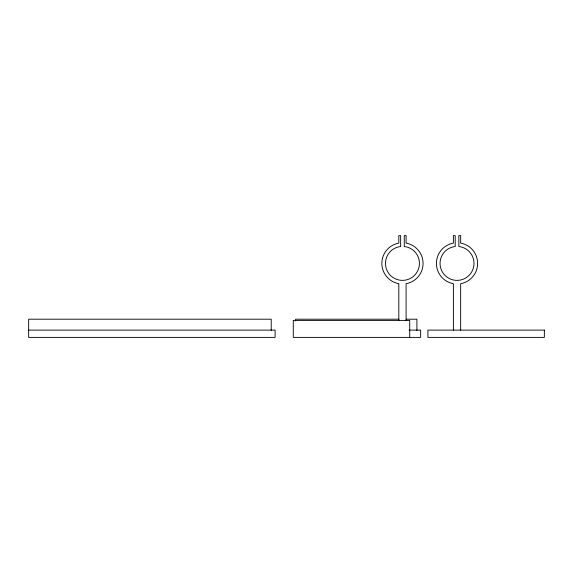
<?xml version="1.0" encoding="UTF-8"?>
<svg xmlns="http://www.w3.org/2000/svg" width="573" height="573" viewBox="0 0 573 573"><rect width="100%" height="100%" fill="white"/><g stroke="black" fill="none" stroke-linecap="round" stroke-linejoin="round"><path stroke-width="0.86" d="M399.073 319.197L295.625 319.197L295.625 320.93M406.207 319.197L416.908 319.197L416.908 330.456M28.65 330.112L275.097 330.112L275.097 337.39L28.65 337.39L28.65 319.197L271.215 319.197L271.215 330.456M409.108 330.112L420.639 330.112L420.639 337.39L293.29 337.39L293.29 320.407L409.724 320.407L409.724 337.39M460.656 330.112L460.656 283.699A20.621 20.621 0 0 0 461.122 243.196L460.663 243.117L460.663 235.618L458.844 235.618L458.844 246.533L461.437 247.006A16.982 16.982 0 0 1 470.856 273.257A16.982 16.982 0 0 1 442.972 272.934A16.982 16.982 0 0 1 452.992 246.913L455.206 246.526L455.206 235.61L453.386 235.61L453.393 243.11A20.621 20.621 0 0 0 452.928 283.614L453.386 283.699L453.386 330.112M406.085 320.293L406.085 283.699A20.621 20.621 0 0 0 406.551 243.196L406.092 243.117L406.092 235.618L404.273 235.618L404.273 246.533L406.866 247.006A16.982 16.982 0 0 1 416.285 273.257A16.982 16.982 0 0 1 388.401 272.934A16.982 16.982 0 0 1 398.421 246.913L400.634 246.526L400.634 235.61L398.815 235.61L398.822 243.11A20.621 20.621 0 0 0 398.357 283.614L398.815 283.699L398.815 320.293M544.35 330.112L427.916 330.112L427.916 337.39L544.35 337.39L544.35 330.112"/></g></svg>
